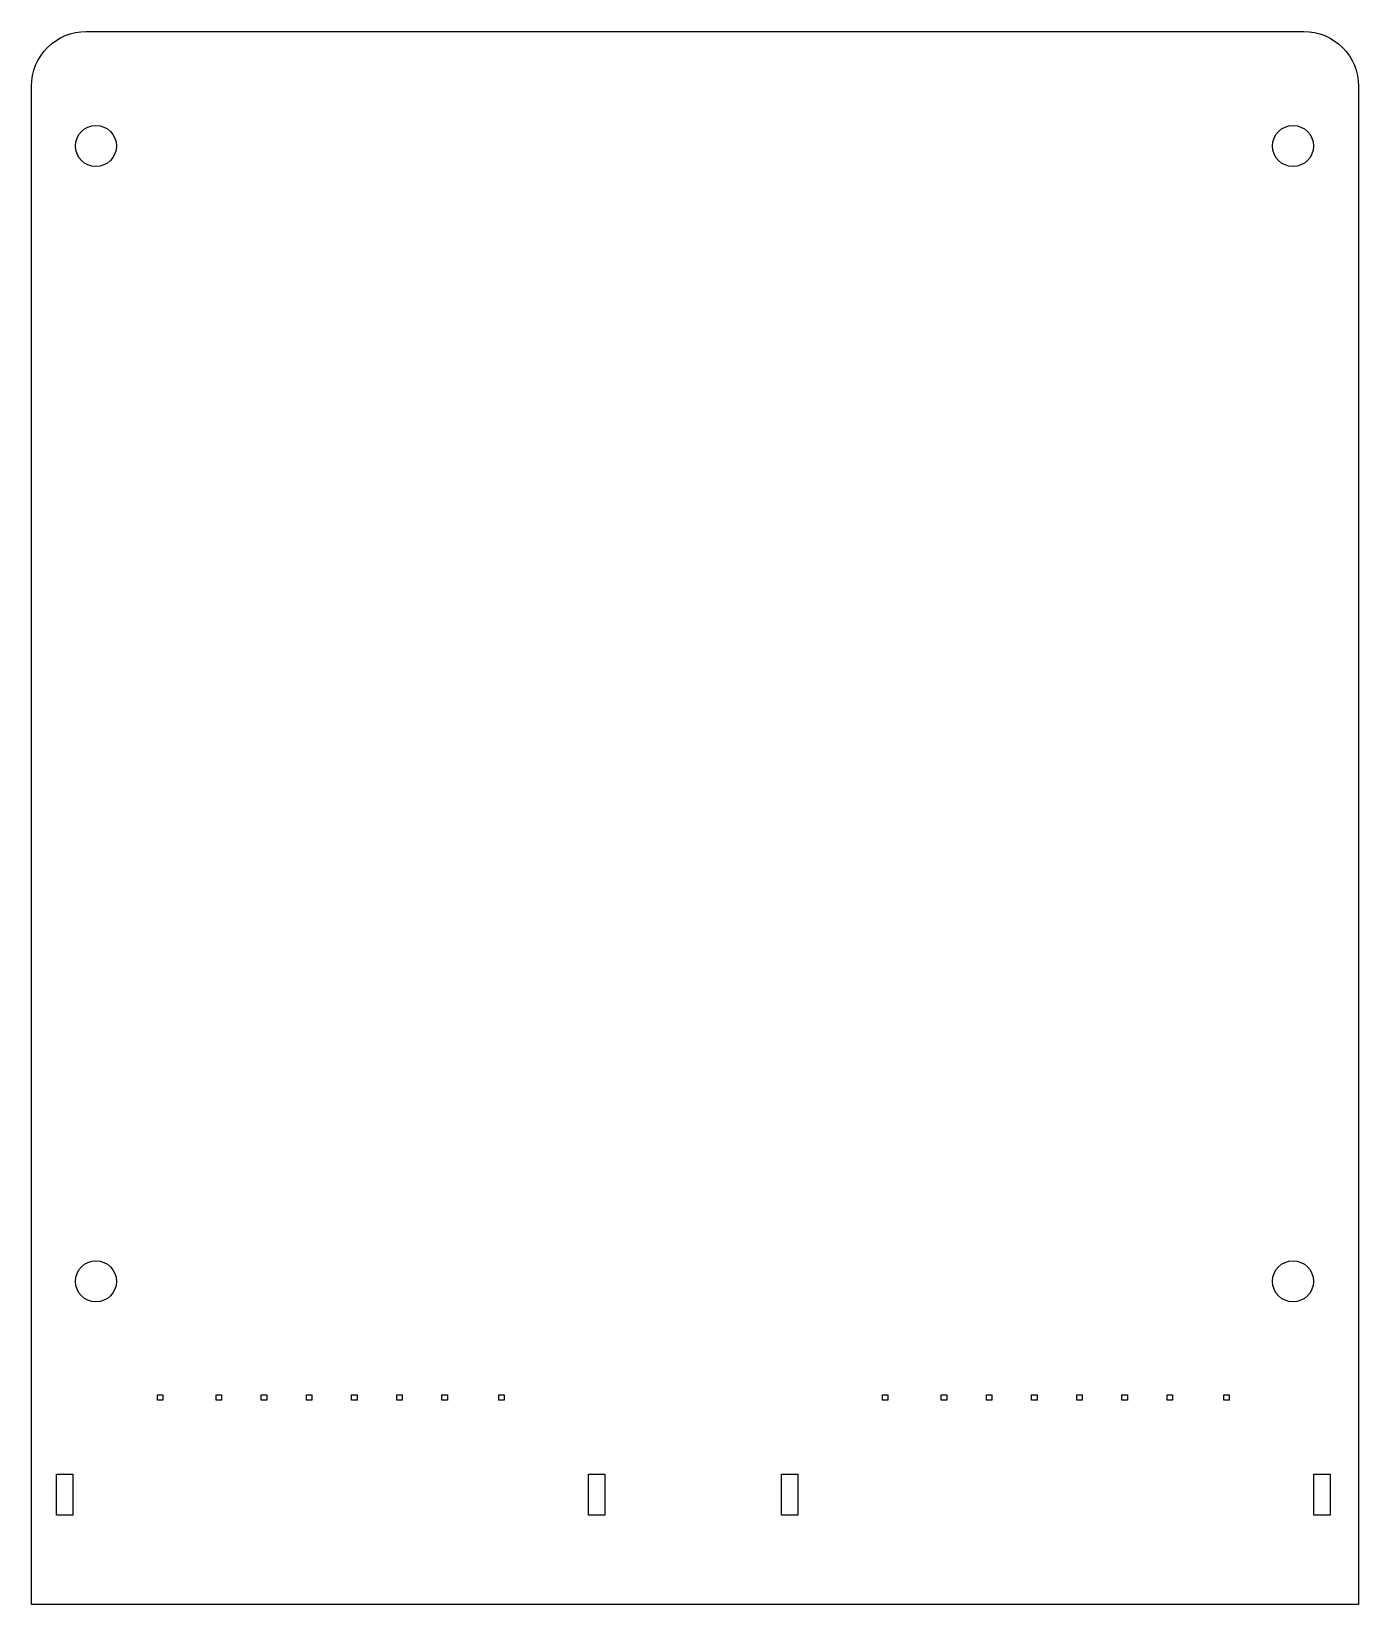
# Model space of a CAD drawing. Header units: millimetres. Extents: x -52 to 45, y -38 to 77.
import ezdxf

# ---------------------------------------------------------------- set-up
doc = ezdxf.new("R2010")
doc.units = ezdxf.units.MM
doc.layers.get('0').update_dxf_attribs({"linetype": 'CONTINUOUS'})

msp = doc.modelspace()

# ---------------------------------------------------------------- linework, layer by layer
msp.add_lwpolyline([(-52.48, -38.44), (-52.48, 72.56, -0.414214), (-48.48, 76.56), (40.52, 76.56, -0.414214), (44.52, 72.56), (44.52, -38.44)], format="xyb", close=True)
for points in [[(-43.28, -23.1), (-42.88, -23.1), (-42.88, -23.5), (-43.28, -23.5)], [(-38.98, -23.1), (-38.58, -23.1), (-38.58, -23.5), (-38.98, -23.5)], [(-35.68, -23.1), (-35.28, -23.1), (-35.28, -23.5), (-35.68, -23.5)], [(-32.38, -23.1), (-31.98, -23.1), (-31.98, -23.5), (-32.38, -23.5)], [(-29.08, -23.1), (-28.68, -23.1), (-28.68, -23.5), (-29.08, -23.5)], [(-25.78, -23.1), (-25.38, -23.1), (-25.38, -23.5), (-25.78, -23.5)], [(-22.48, -23.1), (-22.08, -23.1), (-22.08, -23.5), (-22.48, -23.5)], [(-18.33, -23.1), (-17.93, -23.1), (-17.93, -23.5), (-18.33, -23.5)], [(9.72, -23.1), (10.12, -23.1), (10.12, -23.5), (9.72, -23.5)], [(14.02, -23.1), (14.42, -23.1), (14.42, -23.5), (14.02, -23.5)], [(17.32, -23.1), (17.72, -23.1), (17.72, -23.5), (17.32, -23.5)], [(20.62, -23.1), (21.02, -23.1), (21.02, -23.5), (20.62, -23.5)], [(23.92, -23.1), (24.32, -23.1), (24.32, -23.5), (23.92, -23.5)], [(27.22, -23.1), (27.62, -23.1), (27.62, -23.5), (27.22, -23.5)], [(30.52, -23.1), (30.92, -23.1), (30.92, -23.5), (30.52, -23.5)], [(34.67, -23.1), (35.07, -23.1), (35.07, -23.5), (34.67, -23.5)], [(-49.46, -31.9), (-50.66, -31.9), (-50.66, -28.9), (-49.46, -28.9)], [(-10.56, -31.9), (-11.76, -31.9), (-11.76, -28.9), (-10.56, -28.9)], [(3.54, -31.9), (2.34, -31.9), (2.34, -28.9), (3.54, -28.9)], [(42.44, -31.9), (41.24, -31.9), (41.24, -28.9), (42.44, -28.9)]]:
    msp.add_lwpolyline(points, close=True)
for centre in [(-47.77, 68.19), (39.73, 68.19), (-47.77, -14.81), (39.73, -14.81)]:
    msp.add_circle(centre, 1.5)

doc.saveas('drawing.dxf')
